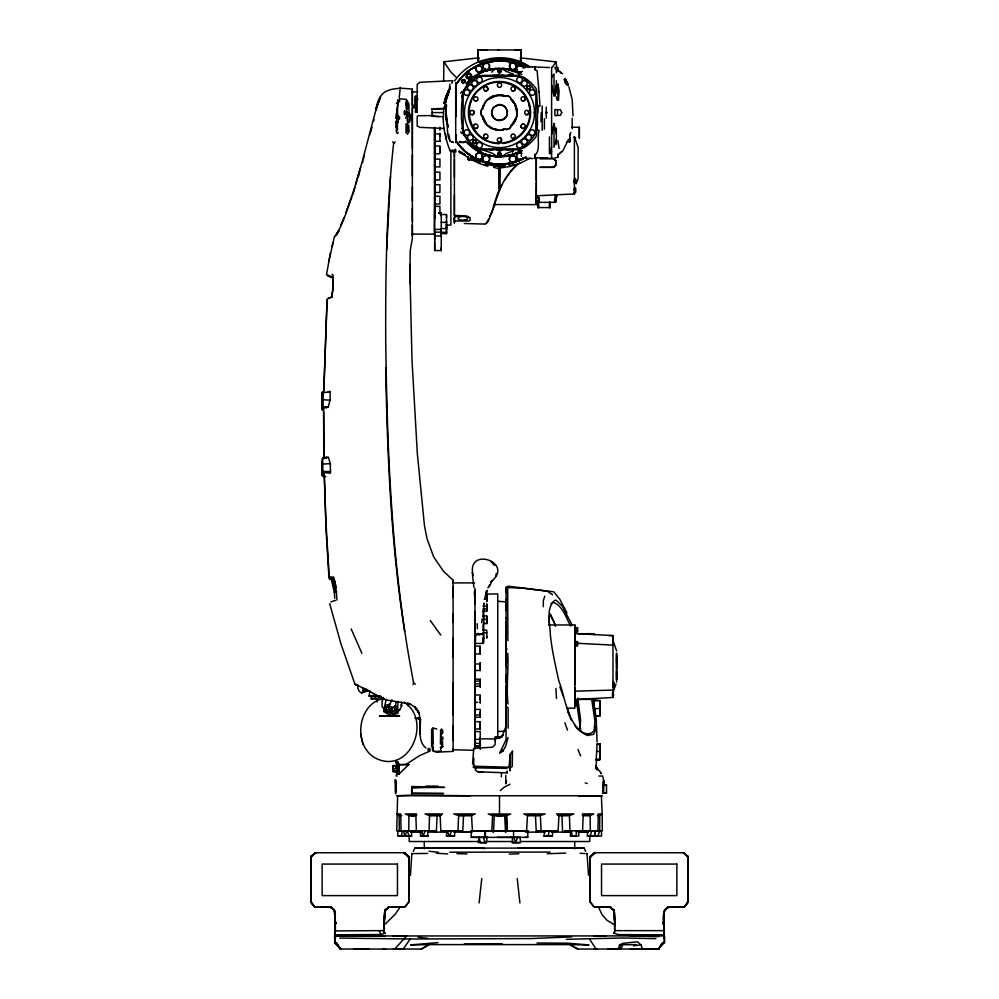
<?xml version="1.0" encoding="UTF-8"?>
<svg xmlns="http://www.w3.org/2000/svg" width="999" height="999" viewBox="0 0 999 999"><rect width="100%" height="100%" fill="white"/><g stroke="black" fill="none" stroke-linecap="round" stroke-linejoin="round"><path stroke-width="1.5" d="M310.776 901.997L310.764 857.941L314.735 852.746L315.996 852.709L310.814 856.33L310.776 901.997L314.573 906.755L330.332 907.042L334.203 909.639M334.528 937.986L335.364 930.631L335.127 912.012L331.456 907.179L314.673 906.792L310.764 901.985L310.814 856.33M323.589 412.025L323.788 456.381M377.11 702.022L377.11 699.7L377.098 700.724M397.465 123.526L397.465 112.2M407.53 114.286L406.818 111.488L404.47 111.189L404.47 114.198L407.53 114.286L404.47 113.699L404.47 114.848M407.53 100.812L407.467 105.045M407.967 705.756L407.967 702.809M384.128 924.175L384.503 912L388.136 907.167L404.857 906.842L408.828 901.997L408.766 856.717L403.584 852.696L408.766 856.318L408.803 883.191M409.727 115.697L411.95 115.572L411.925 120.155L409.727 119.78L409.727 115.697L411.95 115.572L411.925 120.155M412.35 225.087L412.35 237.837M412.35 208.441L412.35 221.491M412.35 201.049L412.35 186.888M412.35 176.149L412.35 155.095M412.35 148.626L412.35 89.086L401.423 88.224M412.35 90.072L412.35 89.348M415.422 97.003L415.422 96.266L417.17 96.104L417.17 97.04L415.422 97.003L415.409 100.849L415.422 98.913L417.157 98.801L417.17 95.879L417.17 97.04M417.232 111.413L417.145 112.325L415.609 112.275L415.422 98.913M415.422 96.266L415.422 102.198M417.17 96.666L417.182 84.515L419.805 82.293L452.909 80.657L451.76 83.367M434.69 233.878L434.69 235.951L441.258 235.951M434.69 235.951L434.69 232.168L441.246 232.18L441.258 234.34M434.69 213.224L434.69 250.574L441.258 250.562L441.258 247.54M434.69 141.321L439.935 141.321L439.947 140.447M439.935 152.085L439.935 146.728M439.935 127.26L439.935 129.758L439.935 128.159M441.258 215.946L441.258 212.962L438.623 212.937M446.516 227.36L446.516 232.38L441.258 232.255L441.258 212.962M446.516 220.829L446.516 225.137M453.084 749.425L453.071 751.398L437.025 752.16L433.441 751.236M453.084 683.054L453.084 749.774L473.576 750.249M453.084 622.365L453.084 613.935M453.071 597.065L453.084 586.538M453.084 638.024L453.084 657.404M453.071 751.398L453.084 748.613M454.395 217.17L454.395 222.877L454.395 217.17L457.892 216.196M454.395 220.979L468.818 220.979L470.092 220.392L470.129 217.695L466.845 216.021L454.395 215.347L454.395 212.725M454.395 211.288L454.395 194.655M454.395 184.353L454.395 215.347M454.395 177.322L454.395 159.103M454.395 156.93L454.395 150.787M455.706 82.842L455.706 83.504M455.706 137.762L455.706 135.464M455.706 89.673L455.706 87.388M455.706 115.035L455.706 112.562M474.95 588.274L474.975 679.795M474.95 747.776L474.975 679.42M474.975 687.012L474.975 662.674M475.099 611.588L474.962 635.476M477.222 623.688L477.385 628.883M479.982 49.95L478.046 49.95L477.909 61.538L478.071 49.95L520.941 49.95L520.954 59.915L520.192 60.015M480.232 701.935L480.232 702.846L480.232 694.992L474.975 694.979M480.232 699.625L480.232 696.778M474.975 679.183L480.232 679.183L480.232 687.037L480.232 679.395M474.975 743.106C472.29 747.502 482.405 747.889 480.232 743.531L474.975 743.106L474.975 739.41M479.208 634.627L475 634.865L474.987 642.707L475.437 643.418L483.116 643.456L483.728 629.932M486.8 622.09L486.8 616.021L482.854 615.933M498.626 156.368L495.854 156.656M499.5 167.195L499.05 188.599L498.751 168.806M500.374 156.381L511.163 155.245M506.068 682.18L506.068 621.927M506.093 686.238L506.031 739.822L499.6 753.246L502.872 751.173L505.819 745.853L508.054 737.487M512.637 151.885L512.637 150.961M512.637 151.636L512.637 148.976M512.637 75.587L512.637 73.864M518.993 74.575L518.993 73.189L518.993 75.337M521.328 154.758L521.341 155.432M528.758 103.421A30.657 30.657 0 0 1 530.044 109.977L529.682 116.196A29.458 29.458 0 0 1 526.848 125.886M534.977 68.993L534.977 66.596L532.167 67.22M534.977 158.466L534.977 156.806M494.168 204.545L536.288 204.633L536.288 157.567M536.288 186.164L536.276 201.885L538.911 201.336L538.923 198.501L538.898 197.465L536.288 197.365L536.288 198.439L538.923 198.501M536.288 184.94L536.288 182.68M536.288 180.519L536.288 157.642M550.074 202.36L550.074 207.567L550.074 202.36L550.074 207.567L537.824 207.567L537.824 202.36L537.837 207.567L538.748 207.567L538.673 202.36M542.195 112.437L542.195 130.32M566.733 142.108L569.83 141.683M574.388 188.436L575.474 188.187L575.474 192.532L574.388 192.17L574.375 136.651M574.825 687.587L574.825 708.179L567.07 708.179M574.825 685.077L574.825 645.554M574.825 641.558L574.825 624.962L548.476 624.962M574.825 626.71L574.825 624.962M574.825 705.694L574.825 700.973L577.497 701.41L577.459 705.419L574.825 705.694L577.459 704.919M575.486 178.946L575.499 182.904C571.815 183.054 576.66 176.723 574.388 179.033L575.486 180.757L574.388 182.342L575.499 182.904L575.474 178.584M614.934 924.1L613.611 909.639L614.672 915.321L614.672 930.643L614.497 912L610.864 907.167L594.143 906.83L590.172 901.997L590.197 856.355L595.416 852.696L594.168 852.721L590.172 857.929L590.172 883.765M600.099 744.555L599.999 759.502L595.466 759.752L599.987 759.515L600.099 744.23L597.19 744.08L600.099 744.555L597.14 744.118L596.166 759.652L600.024 759.452L600.099 744.23L600.024 759.452L596.166 759.652M602.297 793.256L606.518 793.006L606.518 785.064L603.034 784.427M574.825 635.177L574.825 699.625L612.924 697.464C611.151 692.831 615.022 685.476 612.924 682.13L613.024 686.925L614.023 686.588L614.085 682.704M613.024 686.925L612.936 635.576L574.825 633.516M616.658 668.269L616.545 653.084L616.595 679.944L616.633 658.029L616.62 663.211M663.723 929.482L664.522 938.76M664.285 930.681L663.461 924.025L663.873 912.012L667.557 907.167L684.278 906.83L688.224 901.997L688.236 857.941L688.174 856.717L686.188 855.107M310.814 856.805L315.784 852.696L310.826 856.717L310.764 901.985M322.14 395.929L322.128 394.568L322.128 403.621L322.14 402.46M327.872 392.17L329.932 391.233L330.219 391.933L330.02 400.224L328.159 407.255L323.102 407.767L322.178 407.018L322.14 399.675L322.252 392.07L323.114 391.645M398.788 772.726L397.452 773.001L397.352 763.398L396.141 762.886L396.141 761.575L398.189 762.362L398.788 764.71L407.654 764.447M407.542 109.078L407.555 102.21M412.35 92.732L412.35 90.934M396.541 795.716L411.638 795.192L411.688 786.513L444.567 787.399L412.013 787.649L420.829 787.387M420.229 717.944C421.278 727.909 416.97 740.721 425.974 748.039M441.845 743.443L441.858 738.823M455.919 116.796L455.931 82.63L455.931 83.392M455.919 134.565L455.931 142.432M475.437 643.418L475.649 634.74L477.41 633.528L481.68 633.865L483.678 634.977L483.716 642.807M480.232 741.72L480.232 739.21M474.975 669.854L474.975 670.491L480.232 670.516L480.232 667.195M483.079 630.556L483.091 624.525M537.824 207.567L537.824 202.36M536.276 201.885L538.923 201.823L538.898 197.465M576.198 836.051L576.236 830.793L578.596 830.793L578.783 836.038L572.302 836.063L570.466 836.051L570.479 830.793M574.825 643.206L574.825 641.233L577.497 641.67L577.459 645.679L574.825 645.953L574.825 643.206L577.41 642.757L577.497 641.67M590.172 901.997L590.197 856.355M612.911 642.919L612.936 635.576L608.99 635.676M616.595 682.08L616.62 671.291L616.645 677.559M322.178 399.35L322.153 409.74L322.178 406.855M322.128 398.851L322.14 400.674M322.128 469.93L322.165 461.238M323.114 406.993L322.178 407.018L322.252 392.07L323.102 392.669L323.102 407.767M323.688 407.604L323.938 458.753M393.069 771.128L393.069 766.121L393.069 771.128L397.452 773.001L398.826 772.539L397.452 770.803L399.125 764.647L397.677 761.962M406.044 123.664L406.006 133.079L407.555 130.956L407.592 124.463M434.24 232.967L434.24 234.116L412.35 234.103M441.246 232.18L441.258 229.383L434.69 229.508M486.8 616.021L486.8 623.788M569.83 137.487L569.83 141.571M574.375 192.682L574.388 193.943L536.288 195.816M483.728 616.458C483.803 613.611 483.616 628.096 483.728 622.477M506.056 601.348L506.193 587.3L508.166 586.201L553.758 591.783L559.802 599.263L566.97 612.887M527.784 837.337L527.822 830.756L485.427 830.793L485.414 837.362L527.784 837.337L525.187 837.349M575.474 188.187L575.474 192.532L574.388 192.432M574.812 632.08L574.825 627.434L577.472 627.734L577.497 630.956L577.472 632.005L574.812 632.08L577.497 630.956L574.825 629.42L577.472 627.734L577.472 632.005M415.159 832.105L415.572 830.793L396.728 830.793L397.627 795.753L601.373 795.753L602.21 813.935L599.775 815.559L599.687 830.793L597.976 836.051L593.881 836.051L598.413 836.051M612.999 695.903L613.036 690.696M322.153 458.691L322.802 472.315L330.444 472.739L330.344 463.648L328.396 457.367L322.789 457.704L322.178 475.661L325.861 476.648M396.403 120.742L396.378 122.865M483.728 638.648L483.741 637.986M543.294 606.743L543.331 600.699L544.792 596.178M614.672 921.178L613.861 910.101L609.815 907.104M335.277 921.178L334.265 909.852L330.132 907.055M409.627 116.071L409.553 113.262L407.542 112.7M420.467 836.051L420.517 830.793L421.466 830.793L423.027 836.088L428.209 836.038L420.467 836.051L423.027 836.088L425.249 830.793M434.215 231.381L434.69 196.216L439.935 196.216L439.935 203.983L434.69 203.983M480.232 716.807L480.232 712.062M480.232 741.857L480.232 748.713L480.232 738.486M486.8 604.545L486.8 611.438M443.631 81.531L443.881 61.776L479.145 57.817M616.62 658.016L616.645 655.569M322.902 395.167L322.939 392.42M357.929 684.989L357.892 688.598L359.353 691.533L361.713 693.031L367.807 690.809L363.199 690.921L361.713 693.031M415.359 104.008L415.309 108.354L415.384 102.06M434.64 127.585L434.69 166.883L439.935 166.883L439.935 159.116L434.69 159.116M434.69 202.747L434.69 214.111M493.593 167.27L499.512 168.906L499.512 167.969M500.137 168.656L500.074 184.415L499.05 188.599M323.838 392.42L327.048 299.225L332.33 296.753L328.097 298.264M407.342 121.691L407.38 119.043M408.728 830.793L408.941 815.546L405.207 813.935L416.633 813.935L415.821 815.584L416.408 830.793L434.74 830.793L434.553 832.105L436.351 832.105L437.087 815.471L441.046 815.471M440.434 744.068L440.646 729.907L441.258 743.643M530.132 113.699L530.044 109.977L529.895 111.826M417.145 112.325L417.157 98.801M474.725 592.594L474.662 596.378L474.35 591.745M506.106 592.22L506.193 587.3M505.819 775.324L505.694 783.815L506.593 781.031M334.727 930.668L334.603 937.561L337.2 935.901L367.757 935.863L380.994 934.502L385.002 933.228L383.229 930.618L335.214 930.931L335.277 929.482M412.35 238.486L410.189 250.849L409.965 283.654L409.715 264.373L412.025 360.464L417.307 453.309L424.45 525.486L427.01 538.636L433.653 556.868L443.568 571.391L453.084 580.219L453.084 583.416M480.232 666.957L480.232 662.699L480.232 670.516M486.8 601.223L486.8 593.906M482.842 611.076L486.8 610.988L486.8 603.671M573.014 115.896L572.177 99.438L568.943 86.988M334.74 942.694L334.752 930.643L334.752 943.019M434.69 200.512L434.69 133.591M520.304 837.362L517.557 837.362L515.721 842.644L512.362 842.632L512.462 837.362L513.786 837.362L515.721 842.644L520.504 842.619L520.067 837.362M454.395 219.33L454.408 218.581M473.726 160.302L475.074 160.802M491.608 114.148L492.807 108.104L497.839 104.708A8.042 8.042 0 0 1 505.182 106.893L507.504 111.463L506.93 115.659A8.042 8.042 0 0 1 497.939 120.467C494.368 119.768 491.233 116.321 491.645 112.575L492.844 116.746L491.645 112.575M323.726 391.508L327.073 300.462M322.14 466.983L322.14 464.56M474.975 646.44L474.975 653.92L480.232 653.983L480.232 646.103L474.975 646.103M480.232 722.015L480.232 728.733L474.975 729.183L474.9 739.372L480.194 739.397L480.232 737.662M602.447 790.833L603.433 791.845L603.683 781.043L602.722 776.048L598.938 776.048M392.819 141.658L393.631 143.332C386.338 209.278 385.427 275.712 385.726 342.008C387.25 456.043 391.82 570.729 413.648 682.941L412.949 684.715M429.095 830.793L429.47 815.571L425 813.935L442.507 813.935L440.122 815.496L429.47 815.571L437.087 815.471M446.516 225.861L446.516 228.584L441.258 228.584M493.081 832.105L493.119 830.793L527.822 830.756L525.399 831.917M471.453 77.235C471.341 72.053 472.44 78.784 469.63 78.871L466.87 78.172L465.996 76.349M473.164 575.536C465.509 545.679 515.347 562.05 491.071 581.68M489.41 157.255L489.622 159.703L488.499 161.663L486.226 162.387L483.703 161.451L482.717 158.966L483.566 156.431L486.063 155.382L487.812 155.769L489.585 157.592L489.51 160.09L487.937 162.038L485.427 162.3L483.241 160.914L482.742 158.504L483.916 156.131L487.125 155.095L494.006 156.044M474.95 662.212L474.962 693.905M483.254 639.235L483.116 643.456L483.091 638.124M408.828 901.997L408.766 856.318M688.224 901.997L688.186 856.33L683.004 852.709L684.265 852.746L688.236 857.941M322.989 406.481L322.889 409.49L322.14 409.615L323.039 410.477M589.922 836.138L589.747 841.52L520.866 841.52M378.771 696.428L378.683 699.175L371.241 698.913L371.328 696.178L378.771 696.927M371.241 698.913L374.962 698.289L375.05 696.053M507.392 830.793L506.73 815.559L492.607 815.584L506.73 815.559L510.776 814.023L488.224 814.01L492.607 815.584L491.82 830.793L471.178 830.756L471.228 837.324L484.665 837.362L484.902 830.806L487.1 830.793M583.166 815.534L590.172 815.521L593.793 813.935L582.367 813.935L583.166 815.534L582.592 830.793L564.522 830.818L564.547 832.117L570.766 832.105M395.579 770.704L393.082 771.528L393.069 769.954L397.078 767.507L397.19 764.41L396.528 771.34L397.452 773.001L396.828 770.279L396.528 771.34L393.082 771.528L392.944 765.609L396.603 765.446M398.876 771.216L398.788 764.71M441.258 747.751L442.819 742.12M501.348 776.847L501.51 772.876M396.303 117.47L395.716 118.294L396.403 113.062M439.935 136.239L439.935 133.466L439.935 141.321M457.967 830.793L458.616 815.546L453.783 813.935L475.249 813.935L471.565 815.521L458.616 815.546L471.84 815.471M386.625 250.137L390.509 176.711M441.258 214.535L446.516 214.535L446.516 217.757M537.474 121.379C537.874 123.189 536.126 130.519 538.311 130.195M556.48 698.376L555.919 688.361M603.433 791.845L603.683 781.043L602.672 782.791M462 832.105L462.737 832.105L463.548 815.471M397.452 113.674L397.902 99.8L397.515 107.005M558.928 815.534L569.442 815.509L574 813.935L556.493 813.935L558.928 815.534L558.141 830.793L537.35 830.793L537.699 832.105L536.288 832.105L535.452 815.471L527.147 815.471M493.469 832.117L494.343 815.471M526.61 830.793L527.435 815.534L523.751 813.935L545.217 813.935L540.397 815.521L527.435 815.534M310.764 857.941L310.826 856.717M522.427 71.304L520.179 72.477L517.282 71.441L516.371 68.619L517.507 66.184L520.054 65.422L521.753 65.971L523.351 68.132M544.18 836.051L544.467 830.793L552.747 830.793L552.397 836.051L544.18 836.051L552.397 836.051M590.172 857.929L590.234 856.717L595.179 852.696L590.247 856.767M322.14 399.737L322.19 396.491M383.304 697.364L382.08 701.66L382.068 706.643L386.763 712.225L392.644 713.448L397.427 711.975L398.064 701.248M594.88 830.793L595.254 836.051L587.375 836.051L587.699 830.793L602.272 830.793L602.21 813.935L598.239 813.935L597.964 830.793L583.366 830.793L583.891 832.105L588.498 832.105M410.452 875.499L411.85 853.358M446.778 830.781L449.712 836.113L451.585 830.793L446.778 830.781L446.441 836.051L449.712 836.113L454.533 836.051L454.857 830.793M376.698 109.778L376.411 108.004L362.887 159.128M491.845 113.524C490.372 103.933 505.869 101.748 507.105 111.326C508.891 119.855 495.616 123.739 492.495 115.697M462.075 80.057L464.123 79.583L465.247 80.956L464.597 82.642L461.938 82.243L462.724 79.495L464.935 80.132L465.184 81.756L462.637 82.88L461.675 81.269L462.724 79.495M474.962 614.173L474.975 624.512M462.462 94.256C461.101 113.911 456.955 146.403 483.866 149.8L517.894 149.8L523.788 147.927A45.817 45.817 0 0 0 535.601 137.288A4.283 4.283 0 0 0 536.488 134.965A481.905 481.905 0 0 0 537.599 112.575A481.905 481.905 0 0 0 536.488 90.197A4.296 4.296 0 0 0 535.601 87.875A45.817 45.817 0 0 0 523.788 77.235L517.894 75.35L483.928 75.35C473.164 76.074 462.799 86.638 462.2 97.403L463.886 89.748L462.962 92.033M474.962 590.471L474.962 603.92M539.21 130.544C536.638 137.737 540.958 150.474 534.977 155.095M396.89 123.014L396.203 131.344L397.215 133.566L398.239 132.542M400.212 88.124L400.287 87.313L399.238 97.652M503.196 735.239L500.474 736.688L495.329 737.062L495.117 744.667L492.544 747.19L473.738 748.388L472.589 763.736L475.836 767.819L475.462 770.266L477.822 771.777L507.092 772.876L507.117 770.903M577.497 701.41L577.459 705.419M397.04 766.083L397.265 763.373M511.063 126.074C519.268 119.468 519.255 105.682 511.063 99.088A4.595 4.595 0 0 0 505.407 95.817L499.388 94.805L493.381 95.892A17.77 17.77 0 0 0 484.165 103.596L482.03 109.303A4.595 4.595 0 0 0 482.03 115.847L484.165 121.553A17.77 17.77 0 0 0 493.381 129.258L499.388 130.345L505.407 129.333A4.595 4.595 0 0 0 511.063 126.074L515.996 117.507M481.768 878.546L479.095 902.934M486.263 591.97L484.84 598.463M397.989 115.047L398.251 122.34M403.908 702.122C432.117 719.355 410.814 774.038 377.035 758.865C352.172 747.502 356.855 703.308 383.791 698.488M475.961 154.52L476.461 158.491L479.483 159.728L481.868 158.579L482.28 154.683L480.432 152.859L477.984 152.934L475.961 154.52L478.059 152.909L480.681 152.997M486.426 842.619L486.95 837.362L478.921 837.362L478.359 842.632L486.426 842.619L480.394 842.619L478.921 837.362M481.705 622.764L482.08 619.043M427.609 836.051L428.159 830.793M522.802 158.142L520.467 159.815L517.732 159.153L516.433 156.955L516.883 154.233L519.517 152.597L521.99 153.459L519.243 152.672L516.695 154.495M554.383 202.36L555.244 194.892M384.165 708.965L383.803 711.538L390.197 715.721L399.662 716.133L379.445 716.133L390.197 715.721L390.522 712.999M596.503 761.275L595.629 768.656L595.891 765.634L597.39 769.979L596.003 766.733L601.523 773.526L600.524 773.526M395.08 708.266L396.166 701.385M405.769 118.431L406.905 114.011M440.372 747.077L440.971 750.911L436.838 751.51L433.166 751.198L433.366 747.065M331.78 297.552L333.266 285.627L333.092 275.225L332.105 274.25M408.828 901.747L405.382 906.755L389.46 907.055L385.402 909.639L384.328 915.321L384.253 931.705L384.103 925.611M506.943 668.019L506.068 665.509L507.042 657.929M591.77 830.781L590.147 836.051L594.767 836.076L595.454 830.793M443.369 112.575L443.943 108.504L432.055 108.816L432.055 116.334L443.581 116.646L443.369 112.575L432.055 112.575M489.273 68.257L489.647 65.559L488.349 63.424L484.34 63.312L482.804 65.297L483.066 67.782L486.525 69.805L489.273 68.257L489.448 64.748L487.587 63.037L483.653 63.799L483.066 67.782L484.815 69.543L487.35 69.593M372.627 696.728L369.118 696.116L369.555 693.044M442.507 733.716L442.894 731.068L441.595 728.958M331.805 296.503L332.917 288.798L332.704 277.535L331.556 276.411M385.402 909.639L384.066 924.087M390.197 715.721L397.602 713.411L397.964 711.188M558.553 100.275L559.103 91.034L557.892 83.928L557.892 100.15M448.838 92.133C447.964 95.017 443.106 105.769 445.367 102.41L444.555 102.01L448.738 90.609M685.064 905.856L688.224 901.785L684.79 906.755L668.868 907.055C659.328 910.539 665.646 923.401 663.723 930.643L615.309 930.643L613.96 933.128L618.194 934.602L635.202 935.888L662.362 935.926L662.474 934.839L618.194 934.602M616.645 651.023L612.924 640.334M401.423 836.051L402.322 830.793L398.089 830.781L397.59 836.038L411.613 836.063L411.476 830.793L403.496 830.793L404.845 836.051L409.215 836.051L407.155 830.781L404.845 836.051L403.671 836.051L405.544 836.051M555.556 202.36L556.868 194.817L555.556 202.36L536.288 202.36M554.657 830.793L554.433 832.105L553.396 832.105M509.715 64.411L509.303 66.733L511.788 69.718L514.448 69.356L516.196 67.345L516.033 64.985L514.26 62.999L511.9 62.875L509.715 64.411L511.913 62.875L514.51 63.087L516.046 65.01L516.133 67.62M516.62 116.309L516.883 114.773M510.077 156.518L509.278 159.053L510.114 161.289L512.524 162.375L514.935 161.788L516.233 159.428L515.746 156.88L512.187 155.432L509.852 156.743L509.29 159.203L510.377 161.588L512.774 162.387L515.209 161.526L516.233 159.428M449.4 87.288L449.975 84.216M443.631 109.415L450.012 87.437L445.529 98.489L444.343 102.897L449.937 88.012M476.161 154.233L475.686 156.781L476.71 158.891L479.145 159.74L481.868 158.579M328.721 261.651L334.465 236.426M389.098 708.578L389.298 707.517L389.647 710.326L392.42 710.264L392.02 708.341L389.647 710.326L389.098 708.578L391.92 708.516L392.42 710.264M516.433 156.955L516.883 154.233M330.432 252.822L326.523 274.625L328.821 275.487M460.989 142.495L464.123 142.395L465.771 141.296C463.536 143.956 459.54 140.996 459.39 142.32M548.176 836.063L549.225 830.793M664.46 911.2L663.723 921.178M509.827 64.173L509.915 68.294L512.037 69.818M483.903 603.696L484.028 603.084L483.716 617.082M506.943 625.923L506.068 630.257L506.068 665.509M386.176 699.337L384.041 709.677L390.234 703.958L391.945 699.7M507.567 587.512L524.275 588.361L547.502 591.321L552.622 594.767M664.722 909.677L663.636 914.672L663.486 924.075M551.61 134.465L553.995 123.514L556.368 133.891M510.364 768.93L509.952 770.816L510.402 754.108L512.512 750.911L512.25 766.47L510.102 767.906M551.61 85.115L553.995 95.879L556.368 85.452L555.182 95.892L556.368 90.921L556.368 80.544M525.399 126.261L524.487 128.034A2.185 2.185 0 0 1 521.116 126.935A2.185 2.185 0 0 1 523.201 124.076L524.038 124.238M507.092 772.876L507.367 771.703M482.03 109.303L485.926 101.486M511.213 125.125C511.076 128.247 507.504 130.419 504.682 129.058L502.06 129.595M362.525 162.612L364.26 155.557M444.555 102.01L444.255 103.247L445.229 102.984L446.216 99.513M332.043 246.378L332.842 243.232M450.224 87.175C449.026 91.346 443.069 99.888 445.229 102.972L446.116 99.638L445.242 99.588L444.33 102.934L445.229 102.972L446.141 99.638L445.217 99.588L444.268 103.184L445.367 102.41M369.593 135.102L370.554 131.518M370.779 131.606L371.99 127.173M360.689 167.195L353.047 193.132M362.4 161.014L355.544 184.628M358.104 177.46L359.64 172.115M579.82 730.769L580.606 720.154L577.734 698.151M352.734 194.867L354.87 187.475M448.376 91.409L444.355 102.76L445.179 102.972L444.33 102.934L445.229 102.984L444.305 102.934L448.826 90.422M460.177 141.309L459.627 142.233M570.117 134.715L570.791 132.43M503.096 129.72L501.161 130.02L504.682 129.058M556.368 139.298L553.995 147.203L553.995 123.514M486.488 123.826L482.629 116.321C480.069 114.585 480.132 110.464 482.704 108.766L483.466 106.294M551.61 146.978L549.425 153.709L549.425 136.9M326.011 458.266L326.286 457.455M444.942 100.699L447.764 93.157M353.134 192.058L345.929 212.512M494.83 204.82L488.523 220.567L486.675 223.301L485.389 223.614M470.129 103.784L470.854 101.661M351.885 196.965C346.665 210.427 342.957 225.175 334.528 237M516.358 68.831L517.507 66.184M471.528 75.125L470.429 73.576L468.369 73.202L466.658 74.051L466.408 77.635L468.206 78.846L470.104 78.546M576.248 183.828L578.109 178.496L578.109 147.39L574.388 136.701M612.924 692.806L615.983 684.053M499.712 189.798L491.083 213.774M613.96 933.128L614.46 931.817M376.086 108.679C378.596 94.356 384.478 89.273 398.876 88.412M470.054 78.122C473.039 72.627 468.244 81.955 466.458 76.361L467.757 73.988L469.955 73.988L471.053 75.837M618.169 949.038L619.68 945.104L623.014 943.293L637.462 941.857L640.971 944.854L642.469 949.025L658.766 949.038L664.51 942.057L664.223 930.631L664.41 942.469L660.626 945.516L658.741 949.038L651.56 949.038M506.018 726.173L501.81 737.15L499.013 738.398L495.329 737.062L495.292 741.046M482.854 107.13L483.566 105.295M515.372 119.992C518.868 112.937 516.408 104.333 511.063 99.088M640.971 944.854L633.553 945.753L636.126 944.642L622.664 944.754L620.991 949.038L608.141 949.038L609.028 949.038M447.727 93.144L444.305 102.847L445.179 102.984L444.268 102.922L449.001 90.534M493.369 206.581L497.552 193.769L501.91 184.865M449.026 89.922L445.729 98.252L449.937 88.674M445.679 98.327L448.539 91.334M409.153 122.315L409.602 118.819M340.784 225.1L343.943 217.607M481.593 158.903L482.317 154.745L480.432 152.859M568.506 139.323L563.074 150.424M449.288 89.773L444.23 102.922L445.217 102.984M383.803 711.538L384.802 709.265M413.336 851.36L414.722 848.188L425.636 848.101M448.926 90.659L446.128 97.003L448.214 93.681M499.537 190.11C503.958 179.42 510.901 169.605 520.104 162.525M401.548 701.91L401.685 705.831L400 709.552L397.427 711.975L394.73 711.837M489.922 216.009L491.146 213.336M336.226 922.327L335.427 924.05L334.415 911.026M442.732 744.567L441.146 747.876L443.094 746.303L441.321 747.527M515.596 119.493L513.736 122.815M336.813 233.704L338.049 231.156M488.736 219.031L486.476 222.752M373.601 120.941L374.175 119.768M550.524 153.684L551.61 151.523M555.981 164.61L553.646 167.32L540.059 167.32L553.646 167.32L555.981 164.61L555.919 160.926L553.409 158.541L540.059 158.566L553.409 158.541L555.968 161.326M489.023 586.925L491.146 582.917M388.961 706.33L390.234 703.958L385.389 705.419L385.577 708.254L389.997 712.412L395.579 710.451L395.404 705.556L393.494 707.354L388.961 706.33L385.577 708.254M475.611 68.494L476.823 66.296L479.982 65.522L482.679 68.519L480.769 72.015L478.259 72.378L476.261 70.904L475.512 68.481L476.823 66.296L479.42 65.322L482.067 66.896L482.617 69.343L479.995 72.365L477.51 72.015L475.512 68.481M526.848 125.886C522.939 133.953 515.347 140.022 506.655 142.17A30.944 30.944 0 0 1 495.916 142.782C470.017 141.046 459.453 103.971 480.507 88.836C498.089 73.377 529.045 86.688 529.807 110.152M525.649 128.596L526.798 126.548M658.628 949.025L661.688 943.63L664.51 942.057M415.422 111.601L415.609 112.275L417.17 109.578L415.409 110.914M487.949 587.749L489.672 584.927M574.388 190.334L575.486 188.549L574.388 188.324L574.388 190.334L575.486 191.358L574.388 192.17M515.272 136.963L513.861 138.362A2.185 2.185 0 0 1 511.001 136.251A2.185 2.185 0 0 1 513.923 134.216A2.185 2.185 0 0 1 514.897 137.65L513.186 138.474M456.905 83.441C470.679 61.176 502.947 54.121 525.224 67.62M339.323 230.632L335.876 235.389L337.625 233.729M504.408 180.207L511.313 170.417L517.332 164.148M520.129 57.855L555.993 61.901L552.572 66.995M551.61 77.572L553.995 73.988L553.995 95.879M407.342 134.278L409.14 131.631L408.703 125.137M456.743 83.716L458.978 80.532M688.236 901.76L684.814 906.705L668.618 907.067L664.535 910.052M499.512 168.906L500.112 167.382M403.159 949.038L410.202 938.998L530.968 938.573L571.715 936.862M399.45 908.153L394.905 914.584L384.091 925.086M454.72 80.832C470.779 57.018 506.418 50.337 530.082 66.97M460.601 93.269L461.988 91.546M574.388 182.829L575.499 181.468L574.388 180.794M466.658 74.051L469.955 73.988M394.717 949.038L406.63 935.963L629.919 935.913L659.103 936.625M486.875 591.108L487.574 590.284M499.013 738.398L500.474 736.688M459.54 79.92C474.175 60.377 504.208 54.833 524.925 67.595L520.167 65.222M516.196 67.345L514.448 69.356L511.788 69.718M396.341 103.471L397.802 101.836M560.139 153.047L562.499 151.398M456.168 83.629L466.433 72.29L470.379 69.93M395.404 705.556L397.078 708.528L394.767 710.976L389.111 711.35L389.997 712.412L395.579 710.451L393.494 707.354M522.902 157.979L520.154 159.728M466.558 83.716L471.553 78.909M511.163 125.649L512.612 124.188M462.487 76.523L469.143 70.767M467.357 83.242L469.443 81.206M436.838 729.045L432.954 728.071L431.618 729.37L431.618 746.303L433.116 747.851M469.63 78.871L471.578 77.01M369.118 696.116L373.127 695.379L380.519 695.978M463.711 75.3L468.169 71.478M485.976 592.132L486.8 591.008M408.841 764.497L398.776 774.3L396.453 774.312L398.776 774.275L399.125 764.647L408.841 764.497L406.131 764.397L419.355 755.756L428.983 751.498M487.225 100.075L492.632 96.466L499.987 95.067M468.718 159.902L469.505 159.203L468.718 159.902L467.869 159.066L467.732 156.606M500.299 790.571L504.033 787.312L510.052 784.203M393.631 143.332L395.204 142.033M553.159 167.295L555.631 165.285L555.919 160.926L553.096 158.591M468.606 71.229L465.122 74.001A51.673 51.673 0 0 0 458.404 81.244M477.51 100.262L475.799 101.086M477.51 127.622L475.799 128.459M487.524 137.65L485.814 138.474M433.017 749.949L432.505 750.349L432.492 741.633M587.05 853.633L588.511 875.186M400.587 906.905L389.185 907.104L385.139 910.101L384.328 921.178M384.977 910.176L389.21 907.067M592.095 634.502L593.681 633.703L594.942 634.665L593.169 633.728L578.608 633.728L593.681 633.703M415.609 112.275L417.17 111.151M473.726 77.223L483.391 71.828M490.784 581.88L492.557 580.669M550.836 603.783L552.996 602.297C562.912 605.494 565.933 617.882 570.741 626.061M466.458 76.361L467.907 77.885L470.929 75.824M664.722 909.864L668.768 907.092M469.955 70.192L469.767 70.305A51.673 51.673 0 0 1 474.812 67.17L480.182 64.648L475.986 66.571M488.548 99.226L497.165 95.442L504.557 96.141C507.367 94.705 511.026 96.816 511.201 99.962L513.848 103.084M474.275 97.328L474.987 96.853M474.275 124.688L474.987 124.226M484.29 134.715L485.002 134.241M511.663 134.715L512.375 134.241M467.907 77.885L468.556 77.472M512.674 74.038C505.731 71.628 497.964 63.911 491.558 72.253M481.093 149.326L492.619 153.359L497.415 156.756L501.585 156.756L506.331 153.434L512.674 151.111M523.876 128.347L525.287 126.935A2.185 2.185 0 0 0 523.201 124.076L522.215 124.313M473.002 68.357C487.987 58.204 508.154 58.891 524.063 66.621M421.241 949.038L428.833 944.679M474.075 67.595L474.812 67.183M509.852 156.743L513.861 155.557L515.934 157.105L516.221 159.553M502.422 164.161L511.276 162.899L524.925 157.555L521.153 159.977L506.918 164.161L500.824 164.098M407.629 122.964L409.665 122.215L409.553 113.262M499.15 70.005L499.85 70.005M561.775 151.423L557.966 155.095L557.966 156.581M498.538 70.33L499.35 69.905M530.219 158.104L520.729 163.024L510.589 166.371L500.124 168.019M498.414 156.793L496.216 156.731L511.825 155.057M521.915 150.712L508.491 155.881M465.322 141.521L463.636 141.933L465.484 142.195M504.557 96.141L505.407 95.817M517.145 66.558L519.517 65.434L522.539 66.658M516.483 152.947L520.379 151.099M525.686 157.218C503.508 171.066 471.353 164.286 457.13 142.233M526.323 157.03C509.59 167.195 487.924 166.571 471.328 156.418A52.11 52.11 0 0 1 457.355 143.219M335.277 930.643L335.277 915.321M476.573 66.271L482.03 63.948M619.917 949.038L619.83 945.803L622.514 944.654L619.417 944.667M662.637 943.044L664.41 942.469M478.808 58.666L478.059 58.966L478.771 60.027M443.131 116.945C443.294 128.521 445.791 140.01 450.074 150.749L454.832 150.012M515.259 153.409L509.989 155.057M479.133 62.825C495.129 56.468 513.986 58.067 528.621 67.258L514.672 60.889M483.054 71.516L495.616 68.506L483.054 71.516L490.671 69.243M598.001 906.867L609.74 907.042L614.023 910.176M367.582 690.659L364.897 690.896M484.677 71.404L489.972 69.868M330.894 601.91L335.539 600.362M516.371 68.619L516.982 71.104L519.418 72.465L521.478 71.803M481.68 633.865L479.195 634.54L477.41 633.528M398.526 709.989L400 709.552L397.677 710.164M602.447 795.753L578.109 795.753M574.825 645.953L577.459 645.179M322.202 464.123L330.344 463.648M334.765 598.339L334.328 592.432L336.763 591.883M502.185 166.259L504.907 165.522L494.055 165.584L502.097 166.221L504.907 165.522L494.055 165.584L497.165 166.284M322.789 457.704L328.396 457.367M412 793.268L443.668 793.518L412.063 793.431L412.013 787.649M464.323 223.501L485.252 224.101M314.573 906.755L310.776 901.785L314.298 906.817L331.456 907.179M499.687 75.412L501.91 75.375M508.966 165.509L514.672 164.261M487.887 62.225L496.578 60.989M485.814 91.059L487.837 89.71L487.175 87.163M513.186 91.059L515.209 89.71L514.547 87.163M523.201 101.086L525.224 99.725L524.575 97.178M472.127 114.773L474.15 113.411L473.489 110.864M526.873 114.773L528.896 113.411L528.234 110.864M499.5 142.133L501.523 140.784L500.861 138.237M496.153 60.477L494.405 60.827L504.87 60.964L496.153 60.477L497.027 61.351M496.216 156.731L496.416 156.693A44.231 44.231 0 0 1 466.77 142.32M490.347 61.726L495.541 61.051A51.673 51.673 0 0 1 505.432 61.239M409.727 119.78L411.938 119.318M574.825 702.946L577.41 702.497L574.825 700.973M504.832 156.069L508.591 155.419M409.727 117.283L411.938 116.933M483.566 623.813L486.8 623.339M684.278 906.83L667.557 907.167M492.682 69.343L495.367 68.981M411.938 853.621L427.547 853.433M603.071 793.144L606.518 793.006M619.979 945.054L622.664 944.754M551.61 158.004L551.61 67.145M323.102 392.669L330.219 391.933M498.064 165.185L494.055 165.584L498.351 165.21M586.313 853.558L587.275 853.471M437.949 942.644L410.601 944.892L428.983 944.679L421.578 949.038L340.272 949.038L334.528 942.157M491.608 61.501L498.563 60.914M415.422 99.351L418.044 99.101M445.479 98.926L446.441 98.839M469.667 74.051L466.396 74.363L468.131 73.252L470.154 73.402M503.683 164.523L505.382 164.36L493.631 164.36L495.317 164.523M323.114 475.574L322.178 475.661L322.153 474.862M331.943 579.632L333.903 579.47M480.207 714.735L474.912 715.172L474.962 723.376M329.695 579.457L333.379 579.158M477.609 702.135L474.975 702.784L474.975 686.45M330.282 578.109L333.753 577.884M482.804 609.09L486.75 608.828M599.974 700.549L600.087 715.808L594.655 716.058L600.099 715.808L599.974 700.549L592.757 700.262L599.974 700.699M566.97 83.841L568.281 85.539L564.934 78.509L566.957 82.293L565.372 80.594M484.128 599.225L486.75 599.063M474.975 686.413L480.232 686.088M407.567 112.587L404.47 112.775L404.47 111.189M566.058 84.066L565.659 82.605L567.195 84.903M497.764 75.437L499.025 75.362L496.865 75.387M504.008 75.424L502.485 75.362M474.987 681.218L480.232 680.943M474.925 745.916L480.232 745.654M566.371 939.297L623.051 937.986L655.868 938.648M525.886 66.833L532.167 66.621M502.909 156.244L496.091 156.244M422.764 848.114L576.398 848.089M563.973 79.533L565.459 81.194L564.547 81.493M568.281 85.464L564.81 79.52M404.67 935.901L392.894 935.901M496.141 68.881L502.922 68.894M517.445 49.95L514.822 49.95M547.215 853.733L565.709 853.109M324.263 472.752L325.861 520.641L329.22 577.172L333.379 577.022L336.114 589.398L337 600.037M497.752 731.505L504.945 731.256M509.303 854.133L518.868 853.783M449.75 852.209L550.062 852.06M593.344 700.349L594.617 708.666L599.974 708.503M554.895 157.817L557.966 157.343L557.966 154.271M479.508 634.627L480.469 634.602M574.825 691.171L612.911 690.072M565.659 82.605L566.545 82.592L565.596 81.006M498.339 155.282L500.836 155.207M492.42 75.362L494.468 75.387M510.764 75.4L512.737 75.362L507.842 75.4M566.82 83.629L567.657 83.816M438.311 108.654L439.16 108.629M474.975 683.915L480.232 683.791M498.201 69.942L500.661 69.88M507.854 75.387L510.601 75.362M414.785 815.484L411.388 815.559L414.335 815.509M388.136 907.167L399.637 906.892M352.622 935.901L355.794 935.901M502.547 75.424L502.285 75.424M485.601 594.105L497.752 593.868L497.752 737.911M410.914 830.806L415.572 830.793M482.829 619.405L486.8 619.343M501.523 60.464L498.464 60.477M467.794 77.947L470.005 77.922M438.623 213.174L441.258 213.149M334.54 942.394L340.622 949.038L336.463 942.806M417.819 91.833L412.35 91.883L412.35 105.145M416.62 815.484L408.941 815.546L415.821 815.584M444.592 832.105L444.543 830.793L444.592 832.105L445.691 832.092L444.343 832.105L446.715 832.105M425.287 848.163L414.722 848.188M340.259 949.038L336.738 943.231M594.58 830.793L601.373 830.793L601.573 836.076L597.976 836.051M410.214 836.051L403.671 836.051L411.613 836.063M588.436 836.051L590.634 836.051M565.796 81.344L567.157 82.655L565.122 80.032M484.902 830.806L488.111 830.793M510.839 830.806L513.523 830.793L513.611 837.362L497.14 837.362M383.479 935.901L385.339 935.901L372.015 935.901L377.085 935.901M595.716 935.901L593.868 935.901L605.956 935.913M634.228 935.901L637.624 935.888L631.231 935.901M519.63 49.95L520.941 49.95L520.929 61.975M434.69 145.991L439.935 145.979L439.935 153.771L434.69 153.896L434.69 152.959M534.977 157.904L547.24 157.879M453.084 582.917L474.625 582.892M425.874 786.126L437.987 786.101M401.973 830.793L404.657 830.793M583.366 830.793L587.537 830.781M564.522 830.818L570.766 830.806M417.719 832.105L420.679 832.105M467.832 832.105L472.202 832.105M578.021 832.105L587.837 832.092M399.088 836.051L403.409 836.038M454.533 836.051L446.441 836.051M576.336 836.051L570.466 836.051M519.243 842.619L512.362 842.632M464.348 943.968L502.385 943.88M366.858 949.038L362.075 949.038M383.054 949.038L385.527 949.038M393.531 949.038L403.858 949.038M636.463 949.038L634.315 949.038L641.895 949.038M447.54 93.169L448.489 93.169M432.055 108.841L443.119 108.741M545.991 112.138L547.015 112.138M545.991 113.012L547.015 113.012M571.553 127.26L579.333 127.26L579.333 138.199L579.333 127.26M498.176 164.098C481.693 164.673 466.009 155.07 456.618 141.858M434.69 179.92L439.935 179.92L439.935 172.14L434.69 172.14L434.69 195.554M434.69 184.678L439.935 184.678L439.935 192.445L434.69 192.445M434.69 206.343L439.935 206.343L439.935 214.111M482.854 606.106L486.8 606.106M578.608 699.412L593.856 699.4L593.294 698.563M474.975 717.232L480.232 717.232L480.232 709.402L474.975 709.402L474.975 716.832M474.975 731.568L480.232 731.568L480.232 749.088M471.178 830.756L491.82 830.793M410.489 832.105L421.615 832.105M428.334 832.105L447.702 832.105M453.608 832.105L470.666 832.105M526.336 832.105L545.304 832.105M551.386 832.105L570.342 832.105M594.18 836.051L595.441 836.051L587.375 836.051M484.665 837.362L488.124 837.362M479.67 837.362L471.228 837.324M510.926 837.362L517.557 837.362M478.796 841.52L409.253 841.52L409.078 836.138M485.739 841.52L513.324 841.52M424.188 848.176L483.129 848.188M314.735 852.746L404.832 852.721L408.828 857.929M594.168 852.721L684.265 852.746M406.63 935.963L338.112 935.913M635.864 935.901L646.803 935.901L643.481 935.901M634.677 935.901L637.662 935.901M427.747 944.592L572.065 944.617M658.741 949.038L577.559 949.038L570.204 944.679L588.948 944.917L567.245 943.168L536.925 943.019M634.153 949.038L642.469 949.025M481.98 49.95L486.788 49.95L484.702 49.95M497.602 49.95L499.063 49.95M518.269 49.95L520.929 49.962M494.717 75.412L496.628 75.412M441.258 222.34L446.516 222.352M441.258 233.629L446.516 233.641L446.516 232.13M470.192 795.753L411.638 795.192M557.991 815.471L569.442 815.509L569.917 830.793M594.343 830.793L597.027 830.793M427.759 830.793L434.74 830.793M537.35 830.793L541.046 830.793L540.397 815.521L535.452 815.471M581.093 832.105L583.891 832.105M411.663 832.105L415.734 832.105M440.122 815.496L440.846 830.793L461.613 830.793L461.638 832.105L466.708 832.117M364.685 935.901L361.476 935.901L368.643 935.901L367.108 935.901M597.29 949.038L594.118 949.038L594.817 949.038M353.796 949.038L368.781 949.038M397.365 949.038L393.419 949.038M479.532 738.848L496.228 738.885M564.547 832.117L562.587 832.105L561.962 815.484M461.638 832.105L462.737 832.105M469.318 832.105L470.541 832.117M617.22 949.038L613.823 949.025L614.535 949.038M585.626 851.335L584.278 848.176L517.719 848.176M630.431 949.038L637.537 949.038M478.046 49.95L478.046 61.963M446.466 225.05L450.886 225.075L450.886 150.175M582.392 815.471L590.172 815.521L590.284 830.793M401.036 830.793L400.761 813.935L396.79 813.935L399.113 815.521L401.635 815.546M519.418 72.465L520.179 72.477M482.829 630.119L486.775 630.157L486.813 638.124L486.8 636.475M477.822 771.777L483.029 771.827M403.496 830.793L404.333 830.806M434.627 115.547L418.156 115.759L417.182 116.483L417.17 125.974L419.842 127.348L443.956 128.471M533.004 158.541L525.886 158.317M584.278 848.176L573.376 848.263M565.309 81.543L566.383 82.355M482.854 632.779L486.8 632.842M598.351 906.867L609.74 907.042M534.977 67.033L549.425 67.545M330.02 400.224L322.19 399.662M475.836 767.819L506.393 768.406L508.941 767.207L510.414 765.246L510.402 754.108L508.941 767.207L473.813 766.233L473.788 758.016M597.464 815.509L599.775 815.559M566.146 82.355L566.883 82.068M456.918 853.67L466.958 853.908M435.901 116.433L438.898 116.521M590.172 901.747L593.618 906.755L610.864 907.167M473.364 160.027L468.881 159.915L467.819 159.078L467.757 156.768M404.832 852.721L403.821 852.696L408.803 856.83M554.895 67.333L557.966 67.807L557.966 71.603M330.632 471.615L322.927 471.378L322.802 472.315L330.444 472.739M557.966 70.067L562.499 73.764M592.482 700.499L595.591 700.611L592.719 700.449M434.69 133.804L439.922 134.003M410.202 938.998L339.747 938.061M576.348 643.231L612.911 645.129M314.673 906.792L330.232 907.092L334.615 910.164L335.115 914.035M502.422 60.989L506.393 61.451M496.578 164.161L493.568 163.911M322.814 406.93L328.159 407.255M580.144 853.271L584.939 853.571M436.488 853.233L447.752 853.92M597.152 744.193L600.087 744.38M497.752 601.311L506.381 601.885M474.975 663.823L480.207 664.173M452.285 142.27L453.434 142.358C444.405 142.52 449.088 118.831 445.591 112.974L446.541 120.205M502.147 165.285L504.907 165.522L502.347 165.297M596.853 751.385L599.974 751.685M374.962 698.289L378.683 699.175M498.863 130.095L492.107 128.459L486.925 124.8M428.996 851.235L438.386 852.272M480.419 848.089L484.727 848.588M418.007 937.124L427.834 938.373M503.633 68.981L506.393 69.356M496.753 156.418L499.512 156.806A44.231 44.231 0 0 0 502.297 156.718M484.328 164.261L499.5 166.446M386.675 700.024L410.577 704.083L409.228 703.533L415.159 707.28L414.61 706.917L418.881 712.612L414.385 706.48L419.33 713.81L416.383 708.241M603.508 784.627L606.518 785.064M332.143 580.419L332.942 581.48L335.177 581.805M501.161 95.142L503.096 95.429M395.916 775.848L397.103 776.061M414.747 718.169L420.079 719.13L417.644 717.831L420.542 719.53M495.292 129.583L497.227 129.945M485.801 162.412L491.608 163.649L486.014 162.912L475.999 158.566M494.78 129.121L498.301 129.833M508.841 61.813L511.738 62.438M485.064 154.383L495.591 156.643M504.333 165.11L505.194 165.285L498.101 165.971L493.831 165.172M487.724 162.899L482.03 161.214L495.541 164.098A51.673 51.673 0 0 0 497.514 164.211M510.789 69.805L507.854 69.143A44.755 44.743 0 0 0 499.55 68.344L497.065 68.419A44.231 44.231 0 0 0 466.083 83.616M509.103 69.88L519.455 73.589M504.97 95.941L503.196 95.454M462.637 82.88L463.299 83.054M513.548 62.85L513.199 62.75A51.673 51.673 0 0 1 515.097 63.312M585.202 782.891L587.237 783.503M516.396 156.781L517.432 158.878L520.467 159.815M329.22 577.172L332.655 578.246M487.949 166.259C477.497 163.461 467.869 158.242 459.528 151.386L463.923 154.695M534.615 158.429L534.977 154.246M327.497 275.911L331.905 277.447M450.074 150.749L454.395 152.422L454.395 151.199L454.395 184.815M480.182 151.498L475.449 149.7L467.245 142.845M396.141 761.575L398.189 762.362M385.364 699.612L354.807 683.865L340.959 643.868L329.695 603.633M464.423 154.333L459.065 152.185L463.361 153.958M396.528 771.34L393.069 769.954L392.944 765.609L397.078 767.507M462.749 153.659L465.447 154.932L459.041 151.149L462.487 153.659M396.141 762.886L397.352 763.398M536.288 200.2L538.923 201.823M460.089 152.485L463.611 154.033M475.586 149.788L487.125 155.095L489.585 157.592M524.188 67.183L516.995 63.948A51.673 51.673 0 0 1 520.641 65.422L524.587 67.47M476.161 158.604L480.182 160.502M482.517 152.947L471.715 146.453M370.579 691.445L364.523 688.548L366.009 689.273M470.379 157.892L480.119 162.725M492.37 128.234L488.486 125.812M569.867 944.654L577.784 949.038M470.991 155.544L473.451 156.943M475.911 158.341L478.359 159.728M474.075 157.555L474.812 157.979M494.13 164.186L494.93 164.66M574.825 641.233L577.41 642.757L577.459 645.679M614.922 925.086L607.067 920.341L602.097 914.734L598.289 906.642M455.956 77.035L450.661 71.828L443.881 61.776M609.627 907.08L612.612 909.003M473.126 766.982L474.7 768.044M464.123 79.583L464.935 80.132M506.156 706.443L508.116 707.866L508.154 728.246M329.97 275.924L333.004 278.184M413.648 682.941L415.309 684.19M400.599 705.007L401.685 705.831M466.62 152.447L468.169 153.671A51.673 51.673 0 0 0 469.767 154.845L465.921 151.748M497.514 155.981L498.588 156.855L498.626 156.156M686.201 855.169L688.186 856.805L688.236 901.985M356.718 685.451L354.807 683.865L356.256 685.102M612.924 682.13L614.048 683.116M475.174 145.979L480.531 150.799L477.46 147.477M492.619 563.386L494.53 565.159L490.846 561.438M407.23 101.973L408.903 103.621L409.115 116.821M462.487 148.626L463.661 149.813A51.673 51.673 0 0 1 462.262 148.414M574.887 725.574C578.683 731.343 588.686 737.924 594.105 730.456L594.929 721.078L591.645 698.713M504.682 69.93L506.343 71.778M560.139 72.115L561.163 73.264M539.023 106.006L538.573 105.469L537.874 107.467L537.762 112.437M461.988 133.616L460.601 131.88M457.23 142.308L459.627 145.454M555.182 68.581L556.368 70.092L556.368 72.777M567.569 83.604L567.844 84.465L566.957 82.293M501.673 749.587L502.872 751.173M430.294 620.554L440.771 635.077M485.701 123.376L482.317 116.121M513.386 101.898L514.323 103.222M383.229 930.618L385.002 933.228M589.485 938.985L596.078 949.038M382.517 700.212L380.806 696.703L382.342 699.025M565.958 81.818L566.508 83.179M565.559 79.77L565.072 78.846M564.91 82.305L565.571 82.967M521.128 126.973L521.653 127.81M416.97 709.29L418.731 712.437L420.454 719.867M565.234 78.634L568.206 85.115M566.783 84.078L566.383 82.605M567.907 712.137L571.465 720.316M550.049 614.547L555.119 624.375M380.806 696.703L382.105 699.25M565.546 80.769L565.184 80.057L565.909 80.057L567.095 82.655M379.083 930.643L380.994 934.502L336.713 934.789L337.2 935.901M472.065 572.852L473.226 575.274M550.274 613.898L552.784 619.193M506.068 617.732L507.242 620.304M572.352 625.461L562.287 606.068L556.168 600.224L554.632 600.449C545.504 608.578 550.162 624 550.349 634.74C551.935 650.124 555.369 665.222 558.678 680.319C565.834 699.138 567.257 726.086 587.437 735.501L593.506 734.34C599.85 724 593.868 710.376 593.369 699.088M351.173 628.945L361.9 653.371M567.007 83.904L567.632 85.427L566.982 84.078M325.874 407.28L326.161 407.942M450.112 141.371L448.763 134.341M577.971 749.487L580.631 755.918M514.997 105.107L516.695 112.075M482.854 118.032L483.566 119.868M515.372 105.12L516.183 107.205M559.852 686.925L563.424 696.465M564.86 722.889L567.519 730.094M506.068 647.102L506.943 649.475M553.421 620.516L555.556 626.361M385.789 709.49L386.763 712.225M331.343 579.632L334.328 592.432M557.892 140.697L559.103 148.551M567.257 707.479L569.817 715.796M395.392 779.695L395.616 793.73L396.141 783.865L395.567 791.62L395.392 779.695L396.216 782.454M447.927 126.199L446.178 120.242L446.178 104.907L446.178 107.979M448.201 127.148L446.178 117.183M506.943 633.254L506.068 630.257L506.081 599.412M461.675 81.269L461.938 82.243M521.016 126.299L521.253 127.26M483.566 837.362L484.79 842.632M556.368 96.841L557.105 100.062M334.378 579.383L336.201 587.387M619.68 945.104L619.83 945.803M332.942 581.48L335.152 592.195M360.689 733.741L362.887 744.392M397.127 710.963L397.602 713.411M571.316 830.793L572.302 836.063M406.818 111.488L405.669 104.196L406.531 99.438L399.513 98.764L399.6 101.836M576.236 699.45L580.681 730.281M404.632 631.181C390.971 544.08 387.337 455.756 385.701 367.719M508.016 703.97C506.056 687.05 508.778 670.104 507.767 653.296M472.477 575.087L473.926 587.362M521.341 155.619L521.441 156.269M555.993 61.901L556.78 67.482M519.905 902.934L517.232 878.546M445.542 133.579L446.291 139.548M362.787 687.487L363.199 690.921M536.076 202.859L536.288 204.633M507.679 586.962L507.904 640.609M397.078 708.528L397.427 711.975M602.921 785.314L603.309 789.098M594.617 708.666L595.354 716.108M498.651 167.27L498.726 168.094M538.998 91.846L537.175 71.266A1.798 1.798 0 0 0 535.889 70.142L534.977 70.055L534.977 68.219M434.652 218.756L434.453 127.71M407.58 112.388L407.654 123.339M329.033 578.533L326.186 532.33L324.088 471.64M529.92 108.741L530.157 112.575M516.895 110.39L517.032 112.612M471.565 815.521L472.39 830.793M505.844 830.793L505.919 832.105M504.657 815.471L505.531 832.105M596.515 725.724L597.052 741.945M506.218 815.471L507.017 830.793M322.927 476.486L322.814 471.528M483.229 617.32L483.066 611.038M603.733 780.231L603.896 784.964M549.125 617.082L549.313 624.862M600.224 753.171L600.174 750.361L600.224 755.993L600.149 750.249L600.212 755.818M420.254 734.34L420.229 717.669M432.954 728.071L433.279 744.03M442.807 736.9L442.857 739.597M496.116 573.601L496.166 576.311M486.8 594.467L486.8 593.206M549.35 202.36L549.425 207.567M663.361 922.314L663.386 924.025M399.113 815.521L399.313 830.793M335.614 922.352L335.639 924.087M663.274 922.352L663.286 924.087M420.192 718.393L420.242 723.663M396.915 107.917L396.978 113.961M446.516 228.122L446.516 214.535M480.232 653.983L480.232 646.553M474.975 729.183L474.975 721.703L480.232 721.703L480.232 729.582M399.475 116.433L399.488 119.231M397.415 122.14L397.452 130.682M322.14 470.104L322.14 468.219L322.14 473.601L322.14 470.654M574.375 191.908L574.388 193.956M506.068 726.011L506.081 675.187M483.703 624.787L483.716 630.569M446.516 233.641L446.516 224.513M429.87 748.476L429.87 751.473M512.637 74.176L512.637 73.489M512.637 149.263L512.637 150.15M506.068 600.911L506.068 610.439M480.232 740.771L480.232 746.091L480.232 745.266M453.071 725.861L453.084 740.459M453.084 580.219L453.084 714.672M434.69 250.574L434.69 241.908M395.916 121.553L395.929 127.373M574.712 841.52L574.712 848.788M572.202 118.269L572.202 128.759M569.83 134.328L569.83 142.095M557.529 67.47L557.529 68.369M557.529 110.39L557.529 114.698M556.368 128.072L556.368 144.168M546.253 107.105L546.253 118.057M544.393 118.706L544.393 129.158M542.195 105.956L542.195 118.057M518.993 149.825L518.993 151.973M500.374 156.156L500.374 156.806M499.5 795.753L499.5 813.935M486.8 591.445L486.8 601.673M474.975 642.544L474.975 646.952M474.975 654.295L474.975 663.111M474.975 701.71L474.975 707.891M474.975 716.695L474.975 721.553M474.975 745.391L474.975 748.838M455.706 82.592L455.706 142.557M441.258 232.73L441.258 250.562M434.69 237.325L434.69 239.96M434.69 127.422L434.69 133.142M434.69 167.382L434.69 171.703M429.433 749.025L429.433 750.536L428.121 750.536L428.121 748.351M424.288 841.52L424.288 848.788M412.35 108.129L412.35 236.301M397.028 112.388L397.028 123.339M322.14 396.266L322.14 398.564M493.169 149.338A3.946 3.946 0 0 1 489.36 149.438M502.435 149.588A3.946 3.946 0 0 1 496.178 149.063M509.827 149.326A3.946 3.946 0 0 1 506.006 149.438M522.227 150.524A44.231 44.231 0 0 1 505.094 156.456M502.285 68.444A44.231 44.231 0 0 1 521.84 74.413M493.906 156.031A42.32 42.32 0 0 1 486.176 154.321M524.188 157.979A51.673 51.673 0 0 1 515.097 161.85M513.199 162.412A51.673 51.673 0 0 1 501.473 164.211M473.089 156.993A51.673 51.673 0 0 1 471.403 155.956M460.914 146.965A51.673 51.673 0 0 1 458.404 143.906M483.903 63.312A51.673 51.673 0 0 1 485.801 62.75M487.724 62.263A51.673 51.673 0 0 1 489.66 61.838M509.34 61.838A51.673 51.673 0 0 1 511.276 62.263M455.894 151.91A39.311 0.662 -89.9 0 1 455.619 149.188M499.488 143.669A31.094 31.094 0 0 1 472.077 97.914A31.094 31.094 0 0 1 525.349 95.305A31.094 31.094 0 0 1 502.559 143.519M541.221 112.575A344.98 266.496 89.6 0 1 540.921 121.641M492.432 75.787A263.024 94.905 85.8 0 1 493.856 75.999M539.035 91.658A45.979 4.945 88.5 0 1 539.91 106.381M600.224 705.556L600.212 709.29L600.187 704.108L600.224 705.556M574.388 137.412L575.474 137.825L574.388 137.412M534.54 112.575L534.527 113.449A35.04 35.04 0 0 1 481.231 142.47A35.04 35.04 0 0 1 482.742 81.818A35.04 35.04 0 0 1 534.527 113.449L534.527 111.713L534.54 112.575M500.799 71.141L499.512 72.74L498.201 71.616L498.951 70.205L500.374 70.43L500.661 72.028L499.725 72.715L498.626 72.403L498.376 70.717L499.6 70.092L500.799 71.141M498.239 153.322L499.013 154.97L500.624 154.445L499.775 152.46L498.239 153.322M498.239 153.371L499.737 155.045A1.361 1.361 0 0 0 500.824 153.771L500.049 152.41A1.449 1.449 0 0 0 498.101 153.371L498.963 155.17L500.849 154.333L500.037 152.397L498.051 153.496A1.449 1.449 0 0 0 499.313 155.182A1.449 1.449 0 0 0 500.949 153.746L499.6 152.422L498.239 153.371M412.712 106.369L413.161 107.842L413.149 105.17L412.712 106.369M446.004 108.966L445.604 112.038L446.541 104.945L446.004 108.966M561.725 112.562L560.439 115.347L554.895 115.584L554.895 109.565L560.439 109.803L561.725 112.562M613.536 695.104L612.924 697.464L612.924 689.947L613.536 695.104M380.544 96.94L375.636 110.102L380.544 96.94M448.888 89.81L446.466 95.729L447.402 95.704L446.453 95.729L448.888 89.81M501.011 153.734L499.5 155.27L497.989 153.734L499.5 152.298L501.011 153.734M513.024 154.695L503.471 156.643L513.024 154.695M497.215 60.352L493.743 60.777L505.119 60.727L497.215 60.352M465.172 220.067L460.689 220.067A4.82 1.923 0 0 1 459.203 217.145A4.82 1.923 0 0 1 466.658 217.145A4.82 1.923 0 0 1 465.172 220.067M502.559 815.459L496.765 815.459L502.559 815.459M519.742 76.224L479.258 76.224A41.608 41.608 0 0 0 463.149 92.333L463.149 132.817A41.608 41.608 0 0 0 479.258 148.926L519.742 148.926A41.608 41.608 0 0 0 535.851 132.817L535.851 92.333A41.608 41.608 0 0 0 519.742 76.224M397.465 864.073L322.14 864.073L322.14 895.604L397.465 895.604L397.465 864.073M676.86 864.073L601.535 864.073L601.535 895.604L676.86 895.604L676.86 864.073M507.554 69.081L503.371 68.506L515.946 71.516L507.554 69.081M463.886 135.265L462.2 127.747L463.886 135.402M498.626 72.565A1.449 1.449 0 0 0 500.936 71.591A1.449 1.449 0 0 0 498.938 70.08A1.449 1.449 0 0 0 498.626 72.565M473.089 142.957A1.973 1.973 0 0 0 476.461 142.42A1.973 1.973 0 0 0 474.3 139.773A1.973 1.973 0 0 0 473.089 142.957M468.406 139.523A2.847 2.847 0 0 0 473.126 138.124A2.847 2.847 0 0 0 469.555 134.74A2.847 2.847 0 0 0 468.406 139.523M477.972 147.665A2.847 2.847 0 0 0 482.317 145.355A2.847 2.847 0 0 0 478.146 142.732A2.847 2.847 0 0 0 477.972 147.665M465.347 135.027A2.847 2.847 0 0 0 469.667 132.667A2.847 2.847 0 0 0 465.459 130.095A2.847 2.847 0 0 0 465.347 135.027M517.27 147.003A2.847 2.847 0 0 0 522.152 146.329A2.847 2.847 0 0 0 519.13 142.432A2.847 2.847 0 0 0 517.27 147.003M522.589 143.931A2.847 2.847 0 0 0 527.197 142.158A2.847 2.847 0 0 0 523.364 139.061A2.847 2.847 0 0 0 522.589 143.931M527.035 139.823A2.847 2.847 0 0 0 531.48 137.675A2.847 2.847 0 0 0 527.397 134.902A2.847 2.847 0 0 0 527.035 139.823M530.619 134.99A2.847 2.847 0 0 0 535.014 132.755A2.847 2.847 0 0 0 530.881 130.057A2.847 2.847 0 0 0 530.619 134.99M465.034 94.768A2.847 2.847 0 0 0 469.642 93.007A2.847 2.847 0 0 0 465.809 89.898A2.847 2.847 0 0 0 465.034 94.768M468.244 89.598A2.847 2.847 0 0 0 473.064 88.574A2.847 2.847 0 0 0 469.767 84.903A2.847 2.847 0 0 0 468.244 89.598M472.227 84.99A2.847 2.847 0 0 0 477.147 84.728A2.847 2.847 0 0 0 474.463 80.594A2.847 2.847 0 0 0 472.227 84.99M477.722 82.143A2.847 2.847 0 0 0 482.292 80.307A2.847 2.847 0 0 0 478.421 77.26A2.847 2.847 0 0 0 477.722 82.143M527.11 88.936A1.973 1.973 0 0 0 530.481 88.387A1.973 1.973 0 0 0 528.321 85.752A1.973 1.973 0 0 0 527.11 88.936M530.681 94.98A2.847 2.847 0 0 0 535.014 92.632A2.847 2.847 0 0 0 530.819 90.047A2.847 2.847 0 0 0 530.681 94.98M522.777 85.789A2.847 2.847 0 0 0 527.222 83.666A2.847 2.847 0 0 0 523.164 80.869A2.847 2.847 0 0 0 522.777 85.789M518.006 82.318A2.847 2.847 0 0 0 522.365 80.02A2.847 2.847 0 0 0 518.194 77.385A2.847 2.847 0 0 0 518.006 82.318M473.464 142.657A1.486 1.486 0 0 0 476.011 142.245A1.486 1.486 0 0 0 474.375 140.247A1.486 1.486 0 0 0 473.464 142.657M527.484 88.636A1.486 1.486 0 0 0 530.032 88.224A1.486 1.486 0 0 0 528.396 86.226A1.486 1.486 0 0 0 527.484 88.636M497.652 86.376A2.185 2.185 0 0 0 501.436 86.226A2.185 2.185 0 0 0 499.413 83.017A2.185 2.185 0 0 0 497.652 86.376M474.313 100.499A2.185 2.185 0 0 0 477.934 99.376A2.185 2.185 0 0 0 475.149 96.803A2.185 2.185 0 0 0 474.313 100.499M484.715 90.772A2.185 2.185 0 0 0 488.012 88.874A2.185 2.185 0 0 0 484.715 86.975A2.185 2.185 0 0 0 484.715 90.772M471.029 114.473A2.185 2.185 0 0 0 474.325 112.575A2.185 2.185 0 0 0 471.041 110.677A2.185 2.185 0 0 0 471.029 114.473M474.313 127.872A2.185 2.185 0 0 0 477.934 126.748A2.185 2.185 0 0 0 475.149 124.176A2.185 2.185 0 0 0 474.313 127.872M484.328 137.887A2.185 2.185 0 0 0 487.949 136.763A2.185 2.185 0 0 0 485.164 134.191A2.185 2.185 0 0 0 484.328 137.887M498.401 141.846A2.185 2.185 0 0 0 501.698 139.947A2.185 2.185 0 0 0 498.401 138.049A2.185 2.185 0 0 0 498.401 141.846M512.087 90.772A2.185 2.185 0 0 0 515.384 88.874A2.185 2.185 0 0 0 512.087 86.975A2.185 2.185 0 0 0 512.087 90.772M522.115 100.787A2.185 2.185 0 0 0 525.399 98.889A2.185 2.185 0 0 0 522.115 96.99A2.185 2.185 0 0 0 522.115 100.787M525.774 114.473A2.185 2.185 0 0 0 529.058 112.575A2.185 2.185 0 0 0 525.774 110.677A2.185 2.185 0 0 0 525.774 114.473"/></g></svg>
